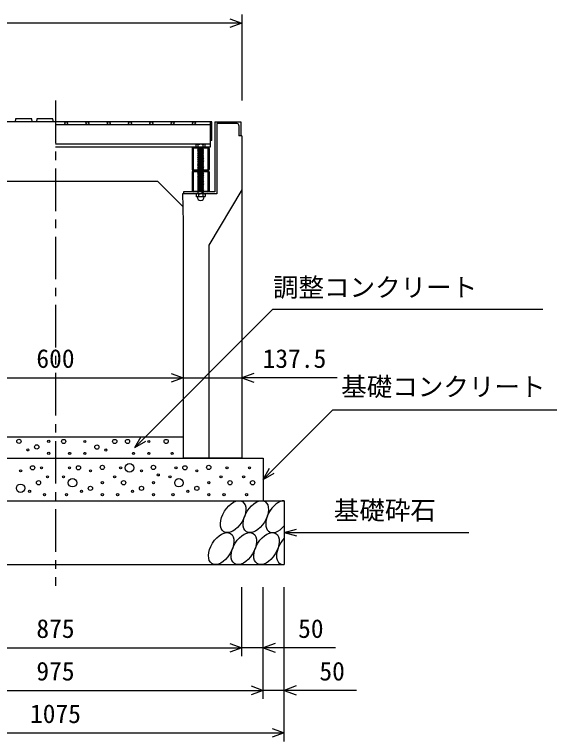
# Model space of a CAD drawing. Units: millimetres, scale not verified. Extents: x -16800 to 16800, y -5940 to 5940.
# Drawn here: x 5985 to 7242, y 2119 to 3826 of the extents above; entities that cross this region are included whole.
import ezdxf
from ezdxf.enums import TextEntityAlignment as Align

# ---------------------------------------------------------------- set-up
doc = ezdxf.new("R2010")
doc.units = ezdxf.units.MM
doc.header["$LTSCALE"] = 20
doc.linetypes.add('CHAIN1', pattern=[8, 5, -1, 1, -1])
doc.linetypes.add('DOTTED', pattern=[1.75, 0.25, -1.5])
for name, color, linetype, lineweight in [('0-0_DIM', 7, 'Continuous', 25), ('0-2_HATCH', 6, 'Continuous', 25), ('0-5_OUTLINE', 3, 'Continuous', 25)]:
    doc.layers.add(name, color=color, linetype=linetype, lineweight=lineweight)
doc.styles.add('ＭＳ ゴシック', font='')
doc.styles.get('ＭＳ ゴシック').set_extended_font_data('MS Gothic')

msp = doc.modelspace()

# ---------------------------------------------------------------- linework, layer by layer
at = {"layer": '0-0_DIM'}
for p, q in [((6519.28, 3826.41), (6519.28, 3624.66)), ((6519.28, 3806.41), (5644.28, 3806.41)), ((6268.1, 2809.66), (6592.57, 3134.13)), ((6592.57, 3134.13), (7226.92, 3134.13)), ((5781.78, 2973.37), (6381.78, 2973.37)), ((6381.78, 2973.37), (6519.28, 2973.37)), ((6743.32, 2973.37), (6519.28, 2973.37)), ((6732.94, 2898.32), (6569.28, 2734.66)), ((6732.94, 2898.32), (7379.81, 2898.32)), ((6268.1, 2809.66), (6283.1, 2835.64)), ((6268.1, 2809.66), (6294.08, 2824.66)), ((6569.28, 2734.66), (6584.28, 2760.64)), ((6569.28, 2734.66), (6595.26, 2749.66)), ((6619.28, 2609.66), (6648.26, 2617.43)), ((6619.28, 2609.66), (7052.6, 2609.66)), ((6619.28, 2609.66), (6648.26, 2601.9)), ((6519.28, 2319.15), (6519.28, 2481.49)), ((6569.28, 2219.15), (6569.28, 2481.49)), ((6619.28, 2119.15), (6619.28, 2481.49)), ((5644.28, 2339.15), (6519.28, 2339.15)), ((6739.28, 2339.15), (6519.28, 2339.15)), ((5594.28, 2239.15), (6569.28, 2239.15)), ((6789.28, 2239.15), (6569.28, 2239.15)), ((5544.28, 2139.15), (6619.28, 2139.15))]:
    msp.add_line(p, q, dxfattribs=at)
at = {"layer": '0-0_DIM', "linetype": 'CHAIN1'}
msp.add_line((6081.78, 3624.66), (6081.78, 2484.66), dxfattribs=at)
at = {"layer": '0-0_DIM'}
for points in [[(6491.13, 3816.67), (6519.32, 3806.41), (6491.13, 3796.14)], [(6353.59, 2983.63), (6381.78, 2973.37), (6353.59, 2963.11)], [(6547.47, 2983.63), (6519.28, 2973.37), (6547.47, 2963.11)], [(6491.09, 2349.41), (6519.28, 2339.15), (6491.09, 2328.89)], [(6597.47, 2349.41), (6569.28, 2339.15), (6597.47, 2328.89)], [(6541.09, 2249.41), (6569.28, 2239.15), (6541.09, 2228.89)], [(6647.47, 2249.41), (6619.28, 2239.15), (6647.47, 2228.89)], [(6591.09, 2149.41), (6619.28, 2139.15), (6591.09, 2128.89)]]:
    msp.add_lwpolyline(points, dxfattribs=at)
at = {"layer": '0-2_HATCH'}
for p, q in [((6026.78, 3574.66), (6025.78, 3581.16)), ((6076.78, 3574.66), (6075.78, 3581.16)), ((6449.28, 3574.66), (6081.78, 3574.66)), ((6444.78, 3574.66), (6444.78, 3514.66)), ((6449.28, 3530.66), (6449.28, 3574.66)), ((6456.28, 3574.66), (6456.28, 3409.66)), ((6460.78, 3570.16), (6460.78, 3405.16)), ((6508.28, 3570.16), (6460.78, 3570.16)), ((6444.78, 3567.66), (6081.78, 3567.66)), ((6512.78, 3565.66), (6512.78, 3541.66)), ((6517.28, 3541.66), (6512.78, 3541.66)), ((6413.6, 3521.66), (6081.78, 3521.66)), ((6414.28, 3522.16), (6412.28, 3520.66)), ((6412.28, 3514.66), (6412.28, 3520.66)), ((6412.61, 3520.94), (6414.28, 3522.16)), ((6431.28, 3522.16), (6414.28, 3522.16)), ((6417.28, 3514.66), (6417.28, 3520.66)), ((6428.28, 3514.66), (6428.28, 3520.66)), ((6432.96, 3520.94), (6431.28, 3522.16)), ((6444.78, 3521.66), (6431.97, 3521.66)), ((6433.28, 3514.66), (6433.28, 3520.66)), ((6449.28, 3530.66), (6444.78, 3530.66)), ((6444.78, 3514.66), (6081.78, 3514.66)), ((6402.78, 3511.66), (6402.78, 3462.66)), ((6439.78, 3514.66), (6405.78, 3514.66)), ((6433.28, 3514.66), (6412.28, 3514.66)), ((6416.28, 3514.66), (6429.28, 3514.66)), ((6416.28, 3513.66), (6417.28, 3514.66)), ((6417.28, 3512.66), (6416.28, 3513.66)), ((6429.28, 3512.66), (6416.28, 3511.66)), ((6416.28, 3511.66), (6417.28, 3512.66)), ((6417.28, 3510.66), (6416.28, 3511.66)), ((6416.28, 3509.66), (6417.28, 3510.66)), ((6429.28, 3510.66), (6416.28, 3509.66)), ((6417.28, 3508.66), (6416.28, 3509.66)), ((6416.28, 3507.66), (6417.28, 3508.66)), ((6429.28, 3508.66), (6416.28, 3507.66)), ((6417.28, 3506.66), (6416.28, 3507.66)), ((6416.28, 3505.66), (6417.28, 3506.66)), ((6429.28, 3506.66), (6416.28, 3505.66)), ((6417.28, 3504.66), (6416.28, 3505.66)), ((6416.28, 3503.66), (6417.28, 3504.66)), ((6429.28, 3504.66), (6416.28, 3503.66)), ((6417.28, 3502.66), (6416.28, 3503.66)), ((6429.28, 3502.66), (6416.28, 3501.66)), ((6416.28, 3501.66), (6417.28, 3502.66)), ((6429.28, 3500.66), (6416.28, 3499.66)), ((6428.28, 3513.66), (6429.28, 3514.66)), ((6429.28, 3512.66), (6428.28, 3513.66)), ((6428.28, 3509.66), (6429.28, 3510.66)), ((6429.28, 3508.66), (6428.28, 3509.66)), ((6428.28, 3507.66), (6429.28, 3508.66)), ((6429.28, 3506.66), (6428.28, 3507.66)), ((6428.28, 3505.66), (6429.28, 3506.66)), ((6429.28, 3504.66), (6428.28, 3505.66)), ((6428.28, 3501.66), (6429.28, 3502.66)), ((6429.28, 3500.66), (6428.28, 3501.66)), ((6428.28, 3499.66), (6429.28, 3500.66)), ((6442.78, 3511.66), (6442.78, 3462.66)), ((6417.28, 3498.66), (6416.28, 3499.66)), ((6429.28, 3498.66), (6416.28, 3497.66)), ((6416.28, 3497.66), (6417.28, 3498.66)), ((6417.28, 3496.66), (6416.28, 3497.66)), ((6429.28, 3496.66), (6416.28, 3495.66)), ((6416.28, 3495.66), (6417.28, 3496.66)), ((6417.28, 3494.66), (6416.28, 3495.66)), ((6429.28, 3494.66), (6416.28, 3493.66)), ((6416.28, 3493.66), (6417.28, 3494.66)), ((6417.28, 3492.66), (6416.28, 3493.66)), ((6429.28, 3492.66), (6416.28, 3491.66)), ((6416.28, 3491.66), (6417.28, 3492.66)), ((6417.28, 3490.66), (6416.28, 3491.66)), ((6429.28, 3490.66), (6416.28, 3489.66)), ((6416.28, 3489.66), (6417.28, 3490.66)), ((6417.28, 3488.66), (6416.28, 3489.66)), ((6429.28, 3488.66), (6416.28, 3487.66)), ((6416.28, 3487.66), (6417.28, 3488.66)), ((6417.28, 3486.66), (6416.28, 3487.66)), ((6429.28, 3486.66), (6416.28, 3485.66)), ((6416.28, 3485.66), (6417.28, 3486.66)), ((6417.28, 3484.66), (6416.28, 3485.66)), ((6429.28, 3484.66), (6416.28, 3483.66)), ((6416.28, 3483.66), (6417.28, 3484.66)), ((6417.28, 3482.66), (6416.28, 3483.66)), ((6429.28, 3498.66), (6428.28, 3499.66)), ((6428.28, 3497.66), (6429.28, 3498.66)), ((6428.28, 3497.66), (6429.28, 3496.66)), ((6428.28, 3495.66), (6429.28, 3496.66)), ((6428.28, 3495.66), (6429.28, 3494.66)), ((6428.28, 3493.66), (6429.28, 3494.66)), ((6428.28, 3493.66), (6429.28, 3492.66)), ((6428.28, 3491.66), (6429.28, 3492.66)), ((6428.28, 3491.66), (6429.28, 3490.66)), ((6428.28, 3489.66), (6429.28, 3490.66)), ((6428.28, 3489.66), (6429.28, 3488.66)), ((6428.28, 3487.66), (6429.28, 3488.66)), ((6428.28, 3487.66), (6429.28, 3486.66)), ((6428.28, 3485.66), (6429.28, 3486.66)), ((6428.28, 3485.66), (6429.28, 3484.66)), ((6428.28, 3483.66), (6429.28, 3484.66)), ((6428.28, 3483.66), (6429.28, 3482.66)), ((6429.28, 3482.66), (6416.28, 3481.66)), ((6416.28, 3481.66), (6417.28, 3482.66)), ((6417.28, 3480.66), (6416.28, 3481.66)), ((6429.28, 3480.66), (6416.28, 3479.66)), ((6416.28, 3479.66), (6417.28, 3480.66)), ((6417.28, 3478.66), (6416.28, 3479.66)), ((6429.28, 3478.66), (6416.28, 3477.66)), ((6416.28, 3477.66), (6417.28, 3478.66)), ((6417.28, 3476.66), (6416.28, 3477.66)), ((6429.28, 3476.66), (6416.28, 3475.66)), ((6416.28, 3475.66), (6417.28, 3476.66)), ((6417.28, 3474.67), (6416.28, 3475.66)), ((6416.28, 3473.67), (6417.28, 3474.67)), ((6429.28, 3474.66), (6416.28, 3473.66)), ((6417.28, 3472.67), (6416.28, 3473.67)), ((6429.29, 3472.66), (6416.28, 3471.66)), ((6416.28, 3471.66), (6417.28, 3472.66)), ((6417.28, 3470.66), (6416.28, 3471.66)), ((6429.29, 3470.66), (6416.29, 3469.66)), ((6416.29, 3469.66), (6417.29, 3470.66)), ((6417.29, 3468.66), (6416.29, 3469.66)), ((6429.29, 3468.66), (6416.29, 3467.66)), ((6416.29, 3467.66), (6417.29, 3468.66)), ((6417.29, 3466.66), (6416.29, 3467.66)), ((6429.29, 3466.66), (6416.29, 3465.66)), ((6416.29, 3465.66), (6417.29, 3466.66)), ((6428.28, 3481.66), (6429.28, 3482.66)), ((6428.28, 3481.66), (6429.28, 3480.66)), ((6428.28, 3479.66), (6429.28, 3480.66)), ((6428.28, 3479.66), (6429.28, 3478.66)), ((6428.28, 3477.66), (6429.28, 3478.66)), ((6428.28, 3477.66), (6429.28, 3476.66)), ((6428.28, 3475.66), (6429.28, 3476.66)), ((6428.28, 3475.66), (6429.29, 3474.66)), ((6428.28, 3473.66), (6429.28, 3474.66)), ((6428.28, 3473.66), (6429.29, 3472.66)), ((6428.28, 3471.66), (6429.29, 3472.66)), ((6428.29, 3471.66), (6429.29, 3470.66)), ((6428.29, 3469.66), (6429.29, 3470.66)), ((6428.29, 3469.66), (6429.29, 3468.66)), ((6428.29, 3467.66), (6429.29, 3468.66)), ((6428.29, 3467.66), (6429.29, 3466.66)), ((6428.29, 3465.66), (6429.29, 3466.66)), ((6402.78, 3456.66), (6402.78, 3412.66)), ((6439.78, 3459.66), (6405.78, 3459.66)), ((6439.78, 3459.66), (6405.78, 3459.66)), ((6417.29, 3464.66), (6416.29, 3465.66)), ((6429.29, 3464.66), (6416.29, 3463.66)), ((6416.29, 3463.66), (6417.29, 3464.66)), ((6417.29, 3462.66), (6416.29, 3463.66)), ((6429.29, 3456.66), (6416.29, 3455.66)), ((6416.29, 3455.66), (6417.29, 3456.66)), ((6417.29, 3454.66), (6416.29, 3455.66)), ((6429.29, 3454.66), (6416.29, 3453.66)), ((6416.29, 3453.66), (6417.29, 3454.66)), ((6417.29, 3452.66), (6416.29, 3453.66)), ((6429.3, 3462.65), (6416.3, 3461.65)), ((6416.3, 3461.65), (6417.3, 3462.65)), ((6417.3, 3460.65), (6416.3, 3461.65)), ((6416.3, 3459.65), (6417.3, 3460.65)), ((6417.3, 3458.65), (6416.3, 3459.65)), ((6416.3, 3457.65), (6417.3, 3458.65)), ((6417.3, 3456.65), (6416.3, 3457.65)), ((6429.3, 3452.65), (6416.3, 3451.65)), ((6416.3, 3451.65), (6417.3, 3452.65)), ((6417.3, 3450.65), (6416.3, 3451.65)), ((6429.3, 3450.65), (6416.3, 3449.65)), ((6416.3, 3449.65), (6417.3, 3450.65)), ((6417.3, 3448.65), (6416.3, 3449.65)), ((6428.29, 3465.66), (6429.29, 3464.65)), ((6428.29, 3463.65), (6429.29, 3464.65)), ((6428.29, 3463.65), (6429.3, 3462.65)), ((6428.29, 3455.66), (6429.29, 3456.66)), ((6428.29, 3455.66), (6429.3, 3454.65)), ((6428.29, 3453.66), (6429.29, 3454.66)), ((6428.29, 3453.66), (6429.3, 3452.65)), ((6428.3, 3461.65), (6429.3, 3462.65)), ((6428.3, 3461.65), (6429.3, 3460.65)), ((6428.3, 3459.65), (6429.3, 3460.65)), ((6428.3, 3459.65), (6429.3, 3458.65)), ((6428.3, 3457.65), (6429.3, 3458.65)), ((6428.3, 3457.65), (6429.3, 3456.65)), ((6428.3, 3451.65), (6429.3, 3452.65)), ((6428.3, 3451.65), (6429.3, 3450.65)), ((6428.3, 3449.65), (6429.3, 3450.65)), ((6428.3, 3449.65), (6429.3, 3448.65)), ((6442.78, 3456.66), (6442.78, 3412.66)), ((6429.3, 3448.65), (6416.3, 3447.65)), ((6416.3, 3447.65), (6417.3, 3448.65)), ((6417.3, 3446.65), (6416.3, 3447.65)), ((6429.3, 3446.65), (6416.3, 3445.65)), ((6416.3, 3445.65), (6417.3, 3446.65)), ((6417.3, 3444.65), (6416.3, 3445.65)), ((6429.31, 3444.65), (6416.31, 3443.65)), ((6416.31, 3443.65), (6417.31, 3444.65)), ((6417.31, 3442.65), (6416.31, 3443.65)), ((6429.31, 3442.64), (6416.31, 3441.64)), ((6416.31, 3441.64), (6417.31, 3442.64)), ((6417.31, 3440.64), (6416.31, 3441.64)), ((6429.31, 3440.64), (6416.31, 3439.64)), ((6416.31, 3439.64), (6417.31, 3440.64)), ((6417.31, 3438.64), (6416.31, 3439.64)), ((6429.31, 3438.64), (6416.31, 3437.64)), ((6416.31, 3437.64), (6417.31, 3438.64)), ((6417.31, 3436.64), (6416.31, 3437.64)), ((6429.32, 3436.64), (6416.32, 3435.64)), ((6416.32, 3435.64), (6417.32, 3436.64)), ((6417.32, 3434.64), (6416.32, 3435.64)), ((6429.32, 3434.64), (6416.32, 3433.64)), ((6416.32, 3433.64), (6417.32, 3434.64)), ((6417.32, 3432.64), (6416.32, 3433.64)), ((6429.32, 3432.63), (6416.32, 3431.63)), ((6416.32, 3431.63), (6417.32, 3432.63)), ((6417.32, 3430.63), (6416.32, 3431.63)), ((6428.3, 3447.65), (6429.3, 3448.65)), ((6428.3, 3447.65), (6429.3, 3446.65)), ((6428.3, 3445.65), (6429.3, 3446.65)), ((6428.3, 3445.65), (6429.31, 3444.65)), ((6428.31, 3443.65), (6429.31, 3444.65)), ((6428.31, 3443.65), (6429.31, 3442.64)), ((6428.31, 3441.64), (6429.31, 3442.64)), ((6428.31, 3441.64), (6429.31, 3440.64)), ((6428.31, 3439.64), (6429.31, 3440.64)), ((6428.31, 3439.64), (6429.31, 3438.64)), ((6428.31, 3437.64), (6429.31, 3438.64)), ((6428.31, 3437.64), (6429.32, 3436.64)), ((6428.32, 3435.64), (6429.32, 3436.64)), ((6428.32, 3435.64), (6429.32, 3434.64)), ((6428.32, 3433.64), (6429.32, 3434.64)), ((6428.32, 3433.64), (6429.32, 3432.63)), ((6428.32, 3431.63), (6429.32, 3432.63)), ((6428.32, 3431.63), (6429.32, 3430.63)), ((6429.32, 3430.63), (6416.32, 3429.63)), ((6416.32, 3429.63), (6417.32, 3430.63)), ((6417.32, 3428.63), (6416.32, 3429.63)), ((6429.33, 3428.63), (6416.33, 3427.63)), ((6416.33, 3427.63), (6417.33, 3428.63)), ((6417.33, 3426.63), (6416.33, 3427.63)), ((6429.33, 3426.63), (6416.33, 3425.63)), ((6416.33, 3425.63), (6417.33, 3426.63)), ((6417.33, 3424.63), (6416.33, 3425.63)), ((6429.33, 3424.63), (6416.33, 3423.63)), ((6416.33, 3423.63), (6417.33, 3424.63)), ((6417.33, 3422.63), (6416.33, 3423.63)), ((6429.33, 3422.62), (6416.33, 3421.62)), ((6416.33, 3421.62), (6417.33, 3422.62)), ((6417.33, 3420.62), (6416.33, 3421.62)), ((6429.34, 3420.62), (6416.34, 3419.62)), ((6416.34, 3419.62), (6417.34, 3420.62)), ((6417.34, 3418.62), (6416.34, 3419.62)), ((6429.34, 3418.62), (6416.34, 3417.62)), ((6416.34, 3417.62), (6417.34, 3418.62)), ((6417.34, 3416.62), (6416.34, 3417.62)), ((6429.34, 3416.62), (6416.34, 3415.62)), ((6416.34, 3415.62), (6417.34, 3416.62)), ((6417.34, 3414.62), (6416.34, 3415.62)), ((6429.34, 3414.62), (6416.34, 3413.62)), ((6416.34, 3413.62), (6417.34, 3414.62)), ((6428.32, 3429.63), (6429.32, 3430.63)), ((6428.32, 3429.63), (6429.33, 3428.63)), ((6428.33, 3427.63), (6429.33, 3428.63)), ((6428.33, 3427.63), (6429.33, 3426.63)), ((6428.33, 3425.63), (6429.33, 3426.63)), ((6428.33, 3425.63), (6429.33, 3424.63)), ((6428.33, 3423.63), (6429.33, 3424.63)), ((6428.33, 3423.63), (6429.33, 3422.62)), ((6428.33, 3421.62), (6429.33, 3422.62)), ((6428.33, 3421.62), (6429.34, 3420.62)), ((6428.34, 3419.62), (6429.34, 3420.62)), ((6428.34, 3419.62), (6429.34, 3418.62)), ((6428.34, 3417.62), (6429.34, 3418.62)), ((6428.34, 3417.62), (6429.34, 3416.62)), ((6428.34, 3415.62), (6429.34, 3416.62)), ((6428.34, 3415.62), (6429.34, 3414.62)), ((6428.34, 3413.62), (6429.34, 3414.62)), ((6460.78, 3405.16), (6380.02, 3405.16)), ((6380.02, 3405.16), (6380.76, 3375.69)), ((6382.28, 3409.66), (6382.28, 3405.16)), ((6456.28, 3409.66), (6382.28, 3409.66)), ((6439.78, 3409.66), (6405.78, 3409.66)), ((6413.44, 3405.16), (6412.58, 3404.51)), ((6412.58, 3404.51), (6412.58, 3399.33)), ((6414.27, 3398.36), (6412.58, 3399.33)), ((6432.12, 3405.16), (6413.44, 3405.16)), ((6414.27, 3398.03), (6414.27, 3398.36)), ((6431.3, 3398.36), (6414.27, 3398.36)), ((6431.3, 3398.03), (6414.27, 3398.03)), ((6417.34, 3412.62), (6416.34, 3413.62)), ((6429.35, 3412.61), (6416.35, 3411.61)), ((6416.35, 3411.61), (6417.35, 3412.61)), ((6417.35, 3410.61), (6416.35, 3411.61)), ((6416.35, 3409.61), (6417.35, 3410.61)), ((6417.35, 3408.61), (6416.35, 3409.61)), ((6416.35, 3407.61), (6417.35, 3408.61)), ((6417.35, 3406.61), (6416.35, 3407.61)), ((6416.35, 3405.61), (6417.35, 3406.61)), ((6416.8, 3405.16), (6416.35, 3405.61)), ((6417.68, 3404.51), (6417.68, 3399.33)), ((6427.89, 3404.51), (6427.89, 3399.33)), ((6428.34, 3413.62), (6429.35, 3412.61)), ((6428.35, 3411.61), (6429.35, 3412.61)), ((6428.35, 3411.61), (6429.35, 3410.61)), ((6428.35, 3409.61), (6429.35, 3410.61)), ((6428.35, 3409.61), (6429.35, 3408.61)), ((6428.35, 3407.61), (6429.35, 3408.61)), ((6428.35, 3407.61), (6429.35, 3406.61)), ((6428.35, 3405.61), (6429.35, 3406.61)), ((6428.35, 3405.61), (6428.8, 3405.16)), ((6431.3, 3398.36), (6432.99, 3399.33)), ((6431.3, 3398.03), (6431.3, 3398.36)), ((6432.12, 3405.16), (6432.99, 3404.51)), ((6432.99, 3404.51), (6432.99, 3399.33))]:
    msp.add_line(p, q, dxfattribs=at)
at = {"layer": '0-2_HATCH', "linetype": 'DOTTED'}
for p, q in [((6429.28, 3514.66), (6416.28, 3513.66)), ((6429.3, 3460.65), (6416.3, 3459.65)), ((6429.3, 3458.65), (6416.3, 3457.65)), ((6429.35, 3410.61), (6416.35, 3409.61)), ((6429.35, 3408.61), (6416.35, 3407.61)), ((6429.35, 3406.61), (6416.35, 3405.61)), ((6416.8, 3405.16), (6428.8, 3405.16))]:
    msp.add_line(p, q, dxfattribs=at)
at = {"layer": '0-2_HATCH'}
for points in [[(6025.78, 3581.16), (5987.78, 3581.16), (5986.78, 3574.66)], [(6075.78, 3581.16), (6037.78, 3581.16), (6036.78, 3574.66)], [(6416.28, 3499.66), (6417.28, 3500.66), (6416.28, 3501.66)], [(6429.28, 3510.66), (6428.28, 3511.66), (6429.28, 3512.66)], [(6429.28, 3502.66), (6428.28, 3503.66), (6429.28, 3504.66)]]:
    msp.add_lwpolyline(points, dxfattribs=at)
for points in [[(6405.08, 3512.36), (6405.08, 3461.96), (6440.48, 3461.96), (6440.48, 3512.36)], [(6405.08, 3457.36), (6405.08, 3411.96), (6440.48, 3411.96), (6440.48, 3457.36)]]:
    msp.add_lwpolyline(points, close=True, dxfattribs=at)
for centre, radius in [((6106.78, 3571.16), 3.5), ((6156.78, 3571.16), 3.5), ((6206.78, 3571.16), 3.5), ((6256.78, 3571.16), 3.5), ((6306.78, 3571.16), 3.5), ((6356.78, 3571.16), 3.5), ((6406.78, 3571.16), 3.5), ((5995.66, 2823.97), 5), ((6065.75, 2823.97), 2.5), ((6100.92, 2823.69), 5), ((6150.82, 2823.69), 2.5), ((6220.92, 2823.69), 5), ((6250.92, 2823.69), 5), ((6300.82, 2823.69), 2.5), ((6341.72, 2823.69), 5), ((6016.69, 2803.84), 2.5), ((6037.71, 2810.84), 5), ((6178.86, 2810.56), 5), ((6199.89, 2803.56), 2.5), ((6065.75, 2795.96), 2.5), ((6114.94, 2795.68), 2.5), ((6150.82, 2795.68), 2.5), ((6264.94, 2795.68), 2.5), ((6300.82, 2795.68), 2.5), ((6355.74, 2795.68), 2.5), ((6027.82, 2761.84), 5), ((6135.74, 2761.84), 5), ((6191.82, 2762.72), 5), ((6255.74, 2761.84), 10), ((6311.82, 2762.72), 5), ((6385.74, 2761.84), 5), ((6441.82, 2762.72), 5), ((5999.79, 2754.84), 2.5), ((6048.86, 2761.84), 2.5), ((6114.71, 2761.84), 2.5), ((6163.78, 2754.84), 2.5), ((6234.71, 2761.84), 2.5), ((6283.78, 2754.84), 2.5), ((6364.71, 2761.84), 2.5), ((6413.78, 2754.84), 2.5), ((6484.71, 2761.84), 2.5), ((6537.69, 2761.84), 2.5), ((6041.84, 2726.82), 5), ((6062.87, 2740.83), 2.5), ((6100.69, 2740.83), 2.5), ((6121.72, 2726.82), 10), ((6220.69, 2740.83), 2.5), ((6241.72, 2726.82), 5), ((6323.16, 2745.15), 2.5), ((6350.69, 2740.83), 2.5), ((6371.72, 2726.82), 10), ((6470.69, 2740.83), 2.5), ((6491.72, 2726.82), 5), ((6523.67, 2740.83), 2.5), ((6544.7, 2726.82), 5), ((5999.79, 2713.69), 10), ((6163.78, 2713.69), 5), ((6191.82, 2726.82), 2.5), ((6283.78, 2713.69), 5), ((6311.82, 2726.82), 2.5), ((6413.78, 2713.69), 5), ((6441.82, 2726.82), 2.5), ((6020.82, 2706.69), 2.5), ((6055.86, 2698.81), 2.5), ((6107.7, 2698.81), 2.5), ((6142.75, 2706.69), 2.5), ((6191.82, 2698.81), 2.5), ((6227.7, 2698.81), 2.5), ((6262.75, 2706.69), 2.5), ((6311.82, 2698.81), 2.5), ((6357.7, 2698.81), 2.5), ((6392.75, 2706.69), 2.5), ((6441.82, 2698.81), 2.5), ((6477.7, 2698.81), 2.5), ((6530.68, 2698.81), 2.5)]:
    msp.add_circle(centre, radius, dxfattribs=at)
for centre, radius, start, end in [((6508.28, 3565.66), 4.5, 0, 90), ((6414.78, 3518.04), 3.62, 46.39563, 133.60437), ((6422.78, 3506.04), 15.62, 69.39075, 110.60925), ((6430.78, 3518.04), 3.62, 46.39563, 133.60437), ((6405.78, 3511.66), 3, 90, 180), ((6439.78, 3511.66), 3, 0, 90), ((6405.78, 3462.66), 3, 180, 270), ((6405.78, 3456.66), 3, 90, 180), ((6439.78, 3462.66), 3, 270, 0), ((6439.78, 3456.66), 3, 0, 90), ((6405.78, 3412.66), 3, 180, 270), ((6415.13, 3399.82), 5.35, 61.49832, 118.50684), ((6415.13, 3404.03), 5.35, 241.49843, 298.50089), ((6422.78, 3398.03), 8.19, 180, 359.99995), ((6422.78, 3384.75), 20.42, 75.52621, 104.47362), ((6422.78, 3419.1), 20.42, 255.52638, 284.47374), ((6430.44, 3399.82), 5.35, 61.49231, 118.50169), ((6430.44, 3404.03), 5.35, 241.49989, 298.5), ((6439.78, 3412.66), 3, 270, 0)]:
    msp.add_arc(centre, radius, start, end, dxfattribs=at)
for centre in [(6499.01, 2647.14), (6552.22, 2647.14), (6471.12, 2572.15), (6524.33, 2572.15), (6577.54, 2572.15)]:
    msp.add_ellipse(centre, major_axis=(21.81, 35.31), ratio=0.5792, dxfattribs=at)
for centre, start_param, end_param in [((6605.42, 2647.14), 0.3357715, 4.4411806), ((6630.74, 2572.15), 1.2110787, 3.5658734)]:
    msp.add_ellipse(centre, major_axis=(21.81, 35.31), ratio=0.5792, start_param=start_param, end_param=end_param, dxfattribs=at)
at = {"layer": '0-5_OUTLINE'}
for p, q in [((6081.78, 3574.66), (5646.28, 3574.66)), ((6456.28, 3574.66), (6517.28, 3574.66)), ((6517.28, 3574.66), (6517.28, 3541.66)), ((6519.28, 3541.66), (6517.28, 3541.66)), ((6519.28, 3541.66), (6519.28, 2784.66)), ((6321.78, 3434.66), (5841.78, 3434.66)), ((6321.78, 3434.66), (6380.76, 3375.69)), ((6519.28, 3414.66), (6441.78, 3284.66)), ((6380.76, 3375.69), (6381.78, 3334.66)), ((6381.78, 3334.66), (6381.78, 2784.66)), ((6441.78, 3284.66), (6441.78, 2784.66)), ((5781.78, 2834.66), (6381.78, 2834.66)), ((5594.28, 2784.66), (6569.28, 2784.66)), ((6519.28, 2784.66), (6381.78, 2784.66)), ((6569.28, 2784.66), (6569.28, 2684.66)), ((5544.28, 2684.66), (6619.28, 2684.66)), ((6619.28, 2684.66), (6619.28, 2534.66)), ((5544.28, 2534.66), (6619.28, 2534.66))]:
    msp.add_line(p, q, dxfattribs=at)

# ---------------------------------------------------------------- texts
at = {"layer": '0-0_DIM', "style": 'ＭＳ ゴシック'}
for s, p in [('調整コンクリート', (6592.57, 3150.55)), ('600', (6036.78, 2983.37)), ('137.5', (6568.32, 2983.37)), ('基礎コンクリート', (6752.94, 2917.05)), ('基礎砕石', (6735.6, 2626.83)), ('875', (6036.78, 2349.15)), ('50', (6651.72, 2349.15)), ('975', (6036.78, 2249.15)), ('50', (6701.72, 2249.15)), ('1075', (6021.78, 2149.15))]:
    msp.add_text(s, height=43.99, dxfattribs=at).set_placement(p, align=Align.BOTTOM_LEFT)

doc.saveas('drawing.dxf')
